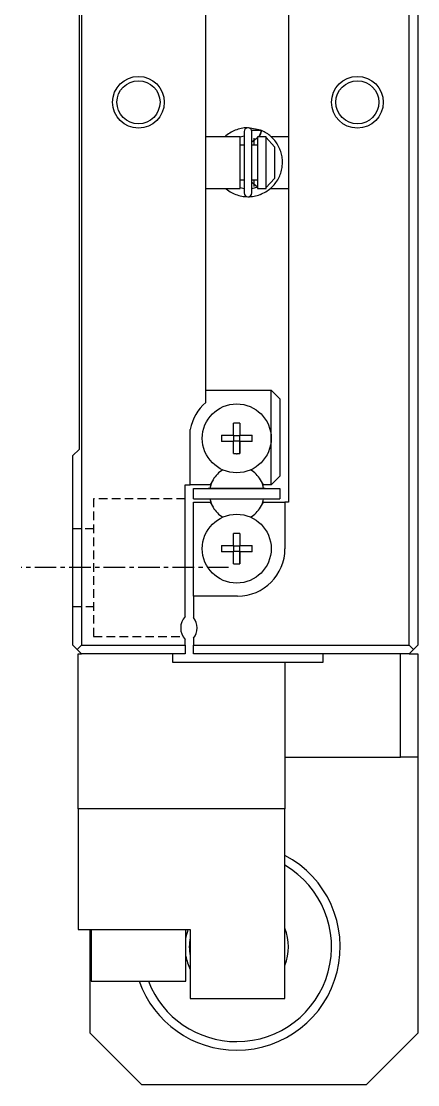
# Model space of a CAD drawing. Extents: x 587 to 873, y 180 to 423.
# Drawn here: x 587.2 to 610.2, y 300 to 361.7 of the extents above; entities that cross this region are included whole.
import ezdxf

# ---------------------------------------------------------------- set-up
doc = ezdxf.new("R2010")
doc.units = 0
doc.linetypes.add('CENTER', pattern=[2, 1.25, -0.25, 0.25, -0.25])
doc.linetypes.add('DASHED', pattern=[0.75, 0.5, -0.25])
doc.layers.get('0').update_dxf_attribs({"linetype": 'CONTINUOUS'})
doc.layers.add('CENTER', color=1, linetype='CENTER')

msp = doc.modelspace()

# ---------------------------------------------------------------- linework, layer by layer
at = {"color": 7, "linetype": 'CONTINUOUS'}
for p, q in [((590.71, 404.459), (590.71, 325.459)), ((609.71, 325.459), (609.71, 404.459)), ((610.21, 404.459), (610.21, 325.459)), ((602.71, 396.159), (602.71, 333.759)), ((590.56, 393.109), (590.56, 336.809)), ((597.91, 339.538), (597.91, 390.38)), ((601.085, 355.342), (600.394, 355.476)), ((599.91, 354.959), (597.91, 354.959)), ((599.892, 354.954), (599.91, 354.96)), ((599.91, 354.96), (600.14, 355.012)), ((599.91, 351.959), (599.91, 354.959)), ((600.14, 355.252), (600.14, 351.702)), ((601.137, 355.323), (600.58, 355.32)), ((600.59, 351.702), (600.59, 355.252)), ((600.59, 354.653), (600.91, 354.923)), ((600.71, 354.882), (600.71, 354.459)), ((601.41, 354.959), (600.91, 354.959)), ((600.91, 354.959), (600.91, 351.959)), ((601.069, 355.061), (601.017, 354.959)), ((601.146, 355.318), (601.069, 355.061)), ((601.179, 355.303), (601.139, 355.32)), ((601.41, 354.905), (601.41, 354.959)), ((601.41, 354.905), (601.91, 354.376)), ((601.41, 352.013), (601.41, 354.905)), ((602.71, 354.959), (601.707, 354.959)), ((600.14, 354.459), (599.91, 354.459)), ((600.91, 354.459), (600.59, 354.459)), ((601.91, 354.376), (601.91, 352.543)), ((599.91, 352.459), (600.14, 352.459)), ((600.59, 352.459), (600.91, 352.459)), ((600.91, 352.032), (600.59, 352.302)), ((600.71, 352.459), (600.71, 352.073)), ((601.91, 352.543), (601.41, 352.013)), ((597.91, 351.959), (599.91, 351.959)), ((600.14, 351.943), (599.91, 351.995)), ((600.911, 352.026), (600.59, 351.943)), ((600.91, 351.959), (601.41, 351.959)), ((601.41, 351.959), (601.41, 352.013)), ((601.665, 351.959), (602.71, 351.959)), ((601.081, 351.612), (601.137, 351.632)), ((601.136, 351.633), (601.167, 351.646)), ((601.142, 351.636), (601.146, 351.637)), ((597.91, 340.259), (601.71, 340.259)), ((601.71, 340.259), (602.21, 339.759)), ((601.71, 337.459), (601.71, 340.259)), ((602.21, 339.759), (602.21, 335.259)), ((599.53, 337.639), (599.53, 338.345)), ((599.89, 338.345), (599.89, 337.639)), ((599.89, 338.345), (599.89, 337.639)), ((597.01, 334.759), (597.01, 337.981)), ((598.824, 337.639), (599.53, 337.639)), ((599.541, 337.629), (599.53, 337.639)), ((599.541, 337.629), (599.88, 337.629)), ((599.541, 337.289), (599.541, 337.629)), ((599.88, 337.629), (599.89, 337.639)), ((599.88, 337.629), (599.88, 337.289)), ((599.89, 337.639), (600.597, 337.639)), ((599.53, 337.279), (598.824, 337.279)), ((599.541, 337.289), (599.53, 337.279)), ((599.53, 336.573), (599.53, 337.279)), ((599.88, 337.289), (599.541, 337.289)), ((599.88, 337.289), (599.89, 337.279)), ((599.89, 336.573), (599.89, 337.279)), ((600.597, 337.279), (599.89, 337.279)), ((599.89, 337.279), (599.89, 336.573)), ((601.71, 334.759), (601.71, 337.459)), ((590.56, 336.809), (590.21, 336.459)), ((590.21, 325.459), (590.21, 336.459)), ((598.336, 335.053), (598.166, 334.759)), ((601.255, 334.759), (601.085, 335.053)), ((602.21, 335.259), (601.71, 334.759)), ((596.71, 327.121), (596.71, 334.759)), ((596.71, 334.759), (597.01, 334.759)), ((598.166, 334.759), (597.01, 334.759)), ((597.21, 333.959), (597.21, 334.559)), ((597.21, 334.559), (598.152, 334.559)), ((597.21, 334.559), (602.21, 334.559)), ((598.152, 334.559), (598.06, 334.559)), ((598.152, 334.559), (598.06, 334.559)), ((598.152, 334.559), (598.06, 334.559)), ((598.152, 334.559), (598.06, 334.559)), ((598.152, 334.559), (598.06, 334.559)), ((598.152, 334.559), (598.06, 334.559)), ((598.152, 334.559), (598.06, 334.559)), ((598.152, 334.559), (598.06, 334.559)), ((598.152, 334.559), (598.06, 334.559)), ((598.152, 334.559), (598.06, 334.559)), ((598.152, 334.559), (598.06, 334.559)), ((598.152, 334.559), (598.06, 334.559)), ((598.152, 334.559), (598.06, 334.559)), ((598.152, 334.559), (598.06, 334.559)), ((598.152, 334.559), (598.06, 334.559)), ((598.152, 334.559), (598.06, 334.559)), ((598.152, 334.559), (598.06, 334.559)), ((598.152, 334.559), (598.06, 334.559)), ((598.152, 334.559), (598.06, 334.559)), ((598.152, 334.559), (598.06, 334.559)), ((598.152, 334.559), (598.06, 334.559)), ((598.152, 334.559), (598.06, 334.559)), ((598.152, 334.559), (598.06, 334.559)), ((598.152, 334.559), (598.06, 334.559)), ((598.152, 334.559), (598.06, 334.559)), ((598.152, 334.559), (598.06, 334.559)), ((598.152, 334.559), (598.06, 334.559)), ((598.152, 334.559), (598.06, 334.559)), ((598.152, 334.559), (598.06, 334.559)), ((598.152, 334.559), (598.06, 334.559)), ((601.36, 334.559), (598.06, 334.559)), ((598.152, 334.559), (598.06, 334.559)), ((601.71, 334.759), (601.255, 334.759)), ((601.36, 334.559), (601.269, 334.559)), ((601.36, 334.559), (601.269, 334.559)), ((601.36, 334.559), (601.269, 334.559)), ((601.36, 334.559), (601.269, 334.559)), ((601.36, 334.559), (601.269, 334.559)), ((601.36, 334.559), (601.269, 334.559)), ((601.36, 334.559), (601.269, 334.559)), ((601.36, 334.559), (601.269, 334.559)), ((601.36, 334.559), (601.269, 334.559)), ((601.36, 334.559), (601.269, 334.559)), ((601.36, 334.559), (601.269, 334.559)), ((601.36, 334.559), (601.269, 334.559)), ((601.36, 334.559), (601.269, 334.559)), ((601.36, 334.559), (601.269, 334.559)), ((601.269, 334.559), (602.21, 334.559)), ((601.36, 334.559), (601.269, 334.559)), ((601.36, 334.559), (601.269, 334.559)), ((601.36, 334.559), (601.269, 334.559)), ((601.36, 334.559), (601.269, 334.559)), ((601.36, 334.559), (601.269, 334.559)), ((601.36, 334.559), (601.269, 334.559)), ((601.36, 334.559), (601.269, 334.559)), ((601.36, 334.559), (601.269, 334.559)), ((601.36, 334.559), (601.269, 334.559)), ((601.36, 334.559), (601.269, 334.559)), ((601.36, 334.559), (601.269, 334.559)), ((601.36, 334.559), (601.269, 334.559)), ((601.36, 334.559), (601.269, 334.559)), ((602.21, 334.559), (602.21, 333.959)), ((597.21, 333.959), (602.21, 333.959)), ((597.21, 328.309), (597.21, 333.759)), ((597.21, 333.759), (598.166, 333.759)), ((598.166, 333.759), (598.336, 333.465)), ((601.085, 333.465), (601.255, 333.759)), ((601.255, 333.759), (602.51, 333.759)), ((602.51, 333.759), (602.51, 331.059)), ((602.71, 333.759), (602.51, 333.759)), ((599.53, 331.239), (599.53, 331.945)), ((599.89, 331.945), (599.89, 331.239)), ((599.89, 331.945), (599.89, 331.239)), ((598.824, 331.239), (599.53, 331.239)), ((599.53, 330.879), (598.824, 330.879)), ((599.541, 331.229), (599.53, 331.239)), ((599.541, 330.889), (599.53, 330.879)), ((599.53, 330.173), (599.53, 330.879)), ((599.541, 331.229), (599.88, 331.229)), ((599.541, 330.889), (599.541, 331.229)), ((599.88, 330.889), (599.541, 330.889)), ((599.88, 331.229), (599.89, 331.239)), ((599.88, 331.229), (599.88, 330.889)), ((599.88, 330.889), (599.89, 330.879)), ((599.89, 331.239), (600.597, 331.239)), ((599.89, 330.173), (599.89, 330.879)), ((600.597, 330.879), (599.89, 330.879)), ((599.89, 330.879), (599.89, 330.173)), ((599.76, 328.309), (597.21, 328.309)), ((597.21, 328.309), (597.21, 327.059)), ((596.71, 325.459), (596.71, 325.798)), ((597.21, 325.859), (597.21, 325.459)), ((590.21, 325.459), (590.46, 325.209)), ((590.46, 325.209), (590.71, 325.459)), ((590.46, 325.209), (590.71, 324.959)), ((590.71, 325.459), (596.71, 325.459)), ((596.71, 325.459), (596.71, 324.959)), ((597.21, 324.959), (597.21, 325.459)), ((597.21, 325.459), (609.71, 325.459)), ((609.71, 325.459), (609.96, 325.209)), ((609.96, 325.209), (609.71, 324.959)), ((609.96, 325.209), (610.21, 325.459)), ((590.51, 315.959), (590.51, 324.959)), ((590.51, 324.959), (590.71, 324.959)), ((596.71, 324.959), (590.71, 324.959)), ((596.01, 324.459), (596.01, 324.959)), ((609.71, 324.959), (597.21, 324.959)), ((604.71, 324.959), (604.71, 324.459)), ((609.21, 318.959), (609.21, 324.959)), ((609.71, 324.959), (610.21, 324.959)), ((610.21, 324.959), (610.21, 318.959)), ((602.51, 324.459), (596.01, 324.459)), ((604.71, 324.459), (602.51, 324.459)), ((602.51, 324.459), (602.51, 315.959)), ((602.51, 318.959), (609.21, 318.959)), ((610.21, 318.959), (609.21, 318.959)), ((610.21, 318.959), (610.21, 302.959)), ((602.51, 315.959), (590.51, 315.959)), ((590.51, 315.959), (590.51, 308.959)), ((602.51, 304.959), (602.51, 315.959)), ((590.51, 308.959), (597.01, 308.959)), ((591.21, 302.959), (591.21, 308.959)), ((591.26, 308.959), (591.26, 305.959)), ((596.76, 305.959), (596.76, 308.959)), ((597.01, 308.959), (597.01, 304.959)), ((591.26, 305.959), (596.76, 305.959)), ((597.01, 304.959), (602.51, 304.959)), ((591.21, 302.959), (594.21, 299.959)), ((607.21, 299.959), (610.21, 302.959)), ((607.21, 299.959), (594.21, 299.959))]:
    msp.add_line(p, q, dxfattribs=at)
at = {"color": 3, "linetype": 'DASHED'}
for p, q in [((596.71, 333.959), (591.41, 333.959)), ((591.41, 333.959), (591.41, 325.959)), ((591.41, 332.209), (590.21, 332.209)), ((590.21, 327.709), (591.41, 327.709)), ((591.41, 325.959), (596.594, 325.959))]:
    msp.add_line(p, q, dxfattribs=at)
at = {"color": 7, "linetype": 'CONTINUOUS'}
for points in [[(600.339, 355.476), (600.332, 355.476), (600.242, 355.472), (600.151, 355.465), (600.062, 355.453), (599.973, 355.437), (599.885, 355.417), (599.797, 355.394), (599.711, 355.366), (599.627, 355.334), (599.543, 355.299), (599.462, 355.26), (599.382, 355.218), (599.304, 355.171), (599.229, 355.122), (599.155, 355.069), (599.085, 355.012), (599.024, 354.959)], [(600.394, 351.479), (600.449, 351.48), (600.54, 351.486), (600.63, 351.496), (600.719, 351.51), (600.807, 351.528), (600.895, 351.55), (600.982, 351.576), (601.067, 351.606), (601.151, 351.64), (601.233, 351.677), (601.314, 351.718), (601.393, 351.763), (601.469, 351.811), (601.543, 351.863), (601.615, 351.918), (601.684, 351.976), (601.751, 352.037), (601.815, 352.101), (601.875, 352.168), (601.933, 352.238), (601.987, 352.31), (602.039, 352.385), (602.086, 352.46), (602.129, 352.537), (602.169, 352.615), (602.204, 352.694), (602.236, 352.772), (602.263, 352.851), (602.288, 352.93), (602.308, 353.009), (602.325, 353.088), (602.339, 353.166), (602.348, 353.231), (602.355, 353.295), (602.361, 353.363), (602.363, 353.437), (602.364, 353.501), (602.362, 353.568), (602.357, 353.64), (602.35, 353.716), (602.34, 353.788), (602.327, 353.863), (602.31, 353.94), (602.289, 354.021), (602.263, 354.103), (602.238, 354.174), (602.21, 354.246), (602.178, 354.318), (602.142, 354.392), (602.102, 354.466), (602.058, 354.54), (602.016, 354.604), (601.971, 354.668), (601.922, 354.731), (601.87, 354.793), (601.814, 354.854), (601.754, 354.915), (601.69, 354.974), (601.632, 355.024), (601.57, 355.072), (601.505, 355.119), (601.437, 355.164), (601.366, 355.207), (601.293, 355.248), (601.216, 355.286), (601.137, 355.321)], [(599.066, 351.959), (599.106, 351.926), (599.177, 351.87), (599.251, 351.818), (599.327, 351.769), (599.406, 351.724), (599.486, 351.682), (599.568, 351.644), (599.652, 351.61), (599.737, 351.58), (599.823, 351.554), (599.911, 351.531), (599.999, 351.513), (600.089, 351.498), (600.178, 351.488), (600.269, 351.481), (600.337, 351.479)]]:
    msp.add_lwpolyline(points, dxfattribs=at)
for points in [[(601.007, 354.959, 0), (601.008, 354.961, 0), (601.01, 354.964, 0), (601.011, 354.966, 0), (601.012, 354.969, 0), (601.014, 354.971, 0), (601.015, 354.974, 0), (601.017, 354.976, 0), (601.018, 354.979, 0), (601.019, 354.982, 0), (601.021, 354.985, 0), (601.022, 354.987, 0), (601.024, 354.99, 0), (601.025, 354.993, 0), (601.027, 354.996, 0), (601.028, 354.999, 0), (601.03, 355.002, 0), (601.031, 355.005, 0), (601.033, 355.008, 0), (601.034, 355.011, 0), (601.036, 355.014, 0), (601.037, 355.017, 0), (601.039, 355.02, 0), (601.04, 355.023, 0), (601.042, 355.026, 0), (601.044, 355.029, 0), (601.045, 355.033, 0), (601.047, 355.036, 0), (601.048, 355.039, 0), (601.05, 355.042, 0), (601.051, 355.046, 0), (601.053, 355.049, 0), (601.054, 355.052, 0), (601.056, 355.056, 0), (601.057, 355.059, 0), (601.059, 355.063, 0), (601.06, 355.066, 0), (601.062, 355.069, 0), (601.063, 355.073, 0), (601.065, 355.076, 0), (601.066, 355.08, 0), (601.068, 355.083, 0), (601.07, 355.087, 0), (601.071, 355.09, 0), (601.073, 355.094, 0), (601.074, 355.097, 0), (601.075, 355.101, 0), (601.077, 355.104, 0), (601.078, 355.108, 0), (601.08, 355.111, 0), (601.081, 355.115, 0), (601.083, 355.118, 0), (601.084, 355.122, 0), (601.086, 355.126, 0), (601.087, 355.129, 0), (601.088, 355.133, 0), (601.09, 355.136, 0), (601.091, 355.14, 0), (601.093, 355.143, 0), (601.094, 355.147, 0), (601.095, 355.15, 0), (601.097, 355.153, 0), (601.098, 355.157, 0), (601.099, 355.16, 0), (601.1, 355.164, 0), (601.102, 355.167, 0), (601.103, 355.171, 0), (601.104, 355.174, 0), (601.105, 355.177, 0), (601.107, 355.181, 0), (601.108, 355.184, 0), (601.109, 355.187, 0), (601.11, 355.191, 0), (601.111, 355.194, 0), (601.113, 355.197, 0), (601.114, 355.2, 0), (601.115, 355.204, 0), (601.116, 355.207, 0), (601.117, 355.21, 0), (601.118, 355.213, 0), (601.119, 355.216, 0), (601.12, 355.219, 0), (601.121, 355.222, 0), (601.122, 355.225, 0), (601.123, 355.228, 0), (601.124, 355.231, 0), (601.125, 355.234, 0), (601.125, 355.237, 0), (601.126, 355.24, 0), (601.127, 355.243, 0), (601.128, 355.245, 0), (601.129, 355.248, 0), (601.129, 355.251, 0), (601.13, 355.253, 0), (601.131, 355.256, 0), (601.132, 355.259, 0), (601.132, 355.261, 0), (601.133, 355.264, 0), (601.134, 355.266, 0), (601.134, 355.268, 0), (601.135, 355.271, 0), (601.135, 355.273, 0), (601.136, 355.275, 0), (601.136, 355.278, 0), (601.137, 355.28, 0), (601.137, 355.282, 0), (601.138, 355.284, 0), (601.138, 355.286, 0), (601.138, 355.288, 0), (601.139, 355.29, 0), (601.139, 355.292, 0), (601.139, 355.294, 0), (601.14, 355.295, 0), (601.14, 355.297, 0), (601.14, 355.299, 0), (601.14, 355.3, 0), (601.14, 355.302, 0), (601.141, 355.303, 0), (601.141, 355.305, 0), (601.141, 355.306, 0), (601.141, 355.308, 0), (601.141, 355.309, 0), (601.141, 355.31, 0), (601.141, 355.311, 0), (601.141, 355.312, 0), (601.141, 355.314, 0), (601.141, 355.315, 0), (601.141, 355.316, 0), (601.14, 355.316, 0)], [(601.138, 355.322, 0), (601.138, 355.322, 0), (601.138, 355.322, 0), (601.138, 355.322, 0), (601.138, 355.322, 0), (601.138, 355.322, 0), (601.138, 355.322, 0), (601.138, 355.322, 0), (601.138, 355.322, 0), (601.138, 355.322, 0), (601.138, 355.322, 0), (601.138, 355.322, 0), (601.138, 355.322, 0), (601.138, 355.322, 0), (601.138, 355.322, 0), (601.138, 355.322, 0), (601.138, 355.322, 0), (601.138, 355.322, 0), (601.138, 355.322, 0), (601.138, 355.322, 0), (601.138, 355.322, 0), (601.138, 355.322, 0), (601.138, 355.322, 0), (601.138, 355.322, 0), (601.138, 355.322, 0), (601.138, 355.322, 0), (601.138, 355.322, 0), (601.138, 355.322, 0), (601.138, 355.322, 0), (601.138, 355.322, 0), (601.138, 355.322, 0), (601.138, 355.322, 0), (601.138, 355.322, 0), (601.138, 355.322, 0), (601.138, 355.322, 0), (601.138, 355.322, 0), (601.138, 355.322, 0), (601.138, 355.322, 0), (601.138, 355.322, 0), (601.138, 355.322, 0), (601.137, 355.322, 0), (601.137, 355.322, 0), (601.137, 355.322, 0), (601.137, 355.322, 0), (601.137, 355.322, 0), (601.137, 355.322, 0), (601.137, 355.322, 0), (601.137, 355.322, 0), (601.137, 355.322, 0), (601.137, 355.322, 0), (601.137, 355.322, 0), (601.137, 355.322, 0), (601.137, 355.322, 0), (601.137, 355.322, 0), (601.137, 355.322, 0), (601.137, 355.322, 0), (601.137, 355.322, 0), (601.137, 355.322, 0), (601.137, 355.322, 0), (601.137, 355.322, 0), (601.137, 355.322, 0), (601.137, 355.322, 0), (601.137, 355.322, 0), (601.137, 355.322, 0), (601.137, 355.322, 0), (601.137, 355.322, 0), (601.137, 355.322, 0), (601.137, 355.322, 0), (601.137, 355.322, 0), (601.137, 355.322, 0), (601.137, 355.322, 0), (601.137, 355.322, 0), (601.137, 355.322, 0), (601.137, 355.322, 0), (601.137, 355.322, 0), (601.137, 355.322, 0), (601.137, 355.322, 0), (601.137, 355.322, 0), (601.137, 355.322, 0), (601.137, 355.322, 0), (601.137, 355.322, 0), (601.137, 355.322, 0), (601.137, 355.322, 0), (601.137, 355.322, 0), (601.137, 355.322, 0), (601.137, 355.322, 0), (601.137, 355.322, 0), (601.137, 355.322, 0), (601.137, 355.322, 0), (601.137, 355.322, 0), (601.137, 355.322, 0), (601.137, 355.322, 0), (601.137, 355.322, 0), (601.137, 355.322, 0), (601.137, 355.322, 0), (601.137, 355.322, 0), (601.137, 355.322, 0), (601.137, 355.322, 0), (601.137, 355.322, 0), (601.137, 355.322, 0), (601.137, 355.322, 0), (601.137, 355.322, 0), (601.137, 355.322, 0), (601.137, 355.322, 0), (601.137, 355.322, 0), (601.137, 355.322, 0), (601.137, 355.322, 0), (601.137, 355.322, 0), (601.137, 355.322, 0), (601.137, 355.322, 0), (601.137, 355.322, 0), (601.137, 355.322, 0), (601.137, 355.322, 0), (601.137, 355.322, 0), (601.137, 355.322, 0), (601.137, 355.322, 0), (601.137, 355.322, 0), (601.137, 355.322, 0), (601.137, 355.322, 0), (601.137, 355.322, 0), (601.137, 355.322, 0), (601.137, 355.322, 0), (601.137, 355.322, 0), (601.137, 355.322, 0), (601.137, 355.322, 0), (601.137, 355.322, 0), (601.137, 355.322, 0), (601.137, 355.322, 0), (601.137, 355.323, 0)], [(601.14, 355.316, 0), (601.14, 355.316, 0), (601.14, 355.317, 0), (601.14, 355.317, 0), (601.14, 355.317, 0), (601.14, 355.317, 0), (601.14, 355.317, 0), (601.14, 355.317, 0), (601.14, 355.317, 0), (601.14, 355.317, 0), (601.14, 355.317, 0), (601.14, 355.317, 0), (601.14, 355.317, 0), (601.14, 355.317, 0), (601.14, 355.317, 0), (601.14, 355.317, 0), (601.14, 355.317, 0), (601.14, 355.317, 0), (601.14, 355.318, 0), (601.14, 355.318, 0), (601.14, 355.318, 0), (601.14, 355.318, 0), (601.14, 355.318, 0), (601.14, 355.318, 0), (601.14, 355.318, 0), (601.14, 355.318, 0), (601.14, 355.318, 0), (601.14, 355.318, 0), (601.14, 355.318, 0), (601.14, 355.318, 0), (601.14, 355.318, 0), (601.14, 355.318, 0), (601.14, 355.318, 0), (601.14, 355.318, 0), (601.14, 355.318, 0), (601.14, 355.318, 0), (601.14, 355.319, 0), (601.14, 355.319, 0), (601.14, 355.319, 0), (601.14, 355.319, 0), (601.14, 355.319, 0), (601.14, 355.319, 0), (601.14, 355.319, 0), (601.14, 355.319, 0), (601.14, 355.319, 0), (601.14, 355.319, 0), (601.14, 355.319, 0), (601.14, 355.319, 0), (601.14, 355.319, 0), (601.14, 355.319, 0), (601.14, 355.319, 0), (601.14, 355.319, 0), (601.14, 355.319, 0), (601.14, 355.319, 0), (601.14, 355.319, 0), (601.14, 355.319, 0), (601.14, 355.32, 0), (601.14, 355.32, 0), (601.139, 355.32, 0), (601.139, 355.32, 0), (601.139, 355.32, 0), (601.139, 355.32, 0), (601.139, 355.32, 0), (601.139, 355.32, 0), (601.139, 355.32, 0), (601.139, 355.32, 0), (601.139, 355.32, 0), (601.139, 355.32, 0), (601.139, 355.32, 0), (601.139, 355.32, 0), (601.139, 355.32, 0), (601.139, 355.32, 0), (601.139, 355.32, 0), (601.139, 355.32, 0), (601.139, 355.32, 0), (601.139, 355.32, 0), (601.139, 355.32, 0), (601.139, 355.32, 0), (601.139, 355.32, 0), (601.139, 355.32, 0), (601.139, 355.321, 0), (601.139, 355.321, 0), (601.139, 355.321, 0), (601.139, 355.321, 0), (601.139, 355.321, 0), (601.139, 355.321, 0), (601.139, 355.321, 0), (601.139, 355.321, 0), (601.139, 355.321, 0), (601.139, 355.321, 0), (601.139, 355.321, 0), (601.139, 355.321, 0), (601.139, 355.321, 0), (601.139, 355.321, 0), (601.139, 355.321, 0), (601.139, 355.321, 0), (601.139, 355.321, 0), (601.139, 355.321, 0), (601.139, 355.321, 0), (601.139, 355.321, 0), (601.139, 355.321, 0), (601.139, 355.321, 0), (601.138, 355.321, 0), (601.138, 355.321, 0), (601.138, 355.321, 0), (601.138, 355.321, 0), (601.138, 355.321, 0), (601.138, 355.321, 0), (601.138, 355.321, 0), (601.138, 355.322, 0), (601.138, 355.322, 0), (601.138, 355.322, 0), (601.138, 355.322, 0), (601.138, 355.322, 0), (601.138, 355.322, 0), (601.138, 355.322, 0), (601.138, 355.322, 0), (601.138, 355.322, 0), (601.138, 355.322, 0), (601.138, 355.322, 0), (601.138, 355.322, 0), (601.138, 355.322, 0), (601.138, 355.322, 0), (601.138, 355.322, 0), (601.138, 355.322, 0), (601.138, 355.322, 0), (601.138, 355.322, 0), (601.138, 355.322, 0), (601.138, 355.322, 0)], [(599.89, 338.345, 0), (599.888, 338.346, 0), (599.885, 338.346, 0), (599.882, 338.346, 0), (599.879, 338.346, 0), (599.876, 338.346, 0), (599.874, 338.346, 0), (599.871, 338.346, 0), (599.868, 338.346, 0), (599.865, 338.346, 0), (599.862, 338.346, 0), (599.86, 338.346, 0), (599.857, 338.346, 0), (599.854, 338.346, 0), (599.851, 338.346, 0), (599.848, 338.346, 0), (599.845, 338.346, 0), (599.843, 338.346, 0), (599.84, 338.347, 0), (599.837, 338.347, 0), (599.834, 338.347, 0), (599.831, 338.347, 0), (599.829, 338.347, 0), (599.826, 338.347, 0), (599.823, 338.347, 0), (599.82, 338.347, 0), (599.817, 338.347, 0), (599.815, 338.347, 0), (599.812, 338.347, 0), (599.809, 338.347, 0), (599.806, 338.347, 0), (599.803, 338.347, 0), (599.8, 338.347, 0), (599.798, 338.347, 0), (599.795, 338.347, 0), (599.792, 338.347, 0), (599.789, 338.347, 0), (599.786, 338.347, 0), (599.784, 338.347, 0), (599.781, 338.347, 0), (599.778, 338.347, 0), (599.775, 338.347, 0), (599.772, 338.347, 0), (599.77, 338.347, 0), (599.767, 338.347, 0), (599.764, 338.347, 0), (599.761, 338.348, 0), (599.758, 338.348, 0), (599.755, 338.348, 0), (599.753, 338.348, 0), (599.75, 338.348, 0), (599.747, 338.348, 0), (599.744, 338.348, 0), (599.741, 338.348, 0), (599.739, 338.348, 0), (599.736, 338.348, 0), (599.733, 338.348, 0), (599.73, 338.348, 0), (599.727, 338.348, 0), (599.724, 338.348, 0), (599.722, 338.348, 0), (599.719, 338.348, 0), (599.716, 338.348, 0), (599.713, 338.348, 0), (599.71, 338.348, 0), (599.708, 338.348, 0), (599.705, 338.348, 0), (599.702, 338.348, 0), (599.699, 338.348, 0), (599.696, 338.348, 0), (599.694, 338.348, 0), (599.691, 338.348, 0), (599.688, 338.348, 0), (599.685, 338.348, 0), (599.682, 338.348, 0), (599.679, 338.348, 0), (599.677, 338.348, 0), (599.674, 338.348, 0), (599.671, 338.348, 0), (599.668, 338.348, 0), (599.665, 338.348, 0), (599.663, 338.348, 0), (599.66, 338.348, 0), (599.657, 338.347, 0), (599.654, 338.347, 0), (599.651, 338.347, 0), (599.649, 338.347, 0), (599.646, 338.347, 0), (599.643, 338.347, 0), (599.64, 338.347, 0), (599.637, 338.347, 0), (599.634, 338.347, 0), (599.632, 338.347, 0), (599.629, 338.347, 0), (599.626, 338.347, 0), (599.623, 338.347, 0), (599.62, 338.347, 0), (599.618, 338.347, 0), (599.615, 338.347, 0), (599.612, 338.347, 0), (599.609, 338.347, 0), (599.606, 338.347, 0), (599.604, 338.347, 0), (599.601, 338.347, 0), (599.598, 338.347, 0), (599.595, 338.347, 0), (599.592, 338.347, 0), (599.589, 338.347, 0), (599.587, 338.347, 0), (599.584, 338.347, 0), (599.581, 338.347, 0), (599.578, 338.346, 0), (599.575, 338.346, 0), (599.573, 338.346, 0), (599.57, 338.346, 0), (599.567, 338.346, 0), (599.564, 338.346, 0), (599.561, 338.346, 0), (599.559, 338.346, 0), (599.556, 338.346, 0), (599.553, 338.346, 0), (599.55, 338.346, 0), (599.547, 338.346, 0), (599.544, 338.346, 0), (599.542, 338.346, 0), (599.539, 338.346, 0), (599.536, 338.346, 0), (599.533, 338.346, 0), (599.53, 338.345, 0)], [(598.824, 337.639, 0), (598.824, 337.636, 0), (598.824, 337.633, 0), (598.824, 337.631, 0), (598.824, 337.628, 0), (598.824, 337.625, 0), (598.824, 337.622, 0), (598.824, 337.619, 0), (598.824, 337.617, 0), (598.823, 337.614, 0), (598.823, 337.611, 0), (598.823, 337.608, 0), (598.823, 337.605, 0), (598.823, 337.603, 0), (598.823, 337.6, 0), (598.823, 337.597, 0), (598.823, 337.594, 0), (598.823, 337.591, 0), (598.823, 337.588, 0), (598.823, 337.586, 0), (598.823, 337.583, 0), (598.823, 337.58, 0), (598.823, 337.577, 0), (598.823, 337.574, 0), (598.823, 337.572, 0), (598.823, 337.569, 0), (598.823, 337.566, 0), (598.823, 337.563, 0), (598.823, 337.56, 0), (598.822, 337.558, 0), (598.822, 337.555, 0), (598.822, 337.552, 0), (598.822, 337.549, 0), (598.822, 337.546, 0), (598.822, 337.543, 0), (598.822, 337.541, 0), (598.822, 337.538, 0), (598.822, 337.535, 0), (598.822, 337.532, 0), (598.822, 337.529, 0), (598.822, 337.527, 0), (598.822, 337.524, 0), (598.822, 337.521, 0), (598.822, 337.518, 0), (598.822, 337.515, 0), (598.822, 337.513, 0), (598.822, 337.51, 0), (598.822, 337.507, 0), (598.822, 337.504, 0), (598.822, 337.501, 0), (598.822, 337.498, 0), (598.822, 337.496, 0), (598.822, 337.493, 0), (598.822, 337.49, 0), (598.822, 337.487, 0), (598.822, 337.484, 0), (598.822, 337.482, 0), (598.822, 337.479, 0), (598.822, 337.476, 0), (598.822, 337.473, 0), (598.822, 337.47, 0), (598.822, 337.468, 0), (598.822, 337.465, 0), (598.822, 337.462, 0), (598.822, 337.459, 0), (598.822, 337.456, 0), (598.822, 337.453, 0), (598.822, 337.451, 0), (598.822, 337.448, 0), (598.822, 337.445, 0), (598.822, 337.442, 0), (598.822, 337.439, 0), (598.822, 337.437, 0), (598.822, 337.434, 0), (598.822, 337.431, 0), (598.822, 337.428, 0), (598.822, 337.425, 0), (598.822, 337.422, 0), (598.822, 337.42, 0), (598.822, 337.417, 0), (598.822, 337.414, 0), (598.822, 337.411, 0), (598.822, 337.408, 0), (598.822, 337.406, 0), (598.822, 337.403, 0), (598.822, 337.4, 0), (598.822, 337.397, 0), (598.822, 337.394, 0), (598.822, 337.392, 0), (598.822, 337.389, 0), (598.822, 337.386, 0), (598.822, 337.383, 0), (598.822, 337.38, 0), (598.822, 337.377, 0), (598.822, 337.375, 0), (598.822, 337.372, 0), (598.822, 337.369, 0), (598.822, 337.366, 0), (598.822, 337.363, 0), (598.822, 337.361, 0), (598.823, 337.358, 0), (598.823, 337.355, 0), (598.823, 337.352, 0), (598.823, 337.349, 0), (598.823, 337.347, 0), (598.823, 337.344, 0), (598.823, 337.341, 0), (598.823, 337.338, 0), (598.823, 337.335, 0), (598.823, 337.332, 0), (598.823, 337.33, 0), (598.823, 337.327, 0), (598.823, 337.324, 0), (598.823, 337.321, 0), (598.823, 337.318, 0), (598.823, 337.316, 0), (598.823, 337.313, 0), (598.823, 337.31, 0), (598.823, 337.307, 0), (598.823, 337.304, 0), (598.824, 337.302, 0), (598.824, 337.299, 0), (598.824, 337.296, 0), (598.824, 337.293, 0), (598.824, 337.29, 0), (598.824, 337.288, 0), (598.824, 337.285, 0), (598.824, 337.282, 0), (598.824, 337.279, 0)], [(600.597, 337.279, 0), (600.597, 337.282, 0), (600.597, 337.285, 0), (600.597, 337.288, 0), (600.597, 337.29, 0), (600.597, 337.293, 0), (600.597, 337.296, 0), (600.597, 337.299, 0), (600.597, 337.302, 0), (600.597, 337.304, 0), (600.597, 337.307, 0), (600.597, 337.31, 0), (600.598, 337.313, 0), (600.598, 337.316, 0), (600.598, 337.318, 0), (600.598, 337.321, 0), (600.598, 337.324, 0), (600.598, 337.327, 0), (600.598, 337.33, 0), (600.598, 337.332, 0), (600.598, 337.335, 0), (600.598, 337.338, 0), (600.598, 337.341, 0), (600.598, 337.344, 0), (600.598, 337.347, 0), (600.598, 337.349, 0), (600.598, 337.352, 0), (600.598, 337.355, 0), (600.598, 337.358, 0), (600.598, 337.361, 0), (600.598, 337.363, 0), (600.598, 337.366, 0), (600.598, 337.369, 0), (600.599, 337.372, 0), (600.599, 337.375, 0), (600.599, 337.377, 0), (600.599, 337.38, 0), (600.599, 337.383, 0), (600.599, 337.386, 0), (600.599, 337.389, 0), (600.599, 337.392, 0), (600.599, 337.394, 0), (600.599, 337.397, 0), (600.599, 337.4, 0), (600.599, 337.403, 0), (600.599, 337.406, 0), (600.599, 337.408, 0), (600.599, 337.411, 0), (600.599, 337.414, 0), (600.599, 337.417, 0), (600.599, 337.42, 0), (600.599, 337.422, 0), (600.599, 337.425, 0), (600.599, 337.428, 0), (600.599, 337.431, 0), (600.599, 337.434, 0), (600.599, 337.437, 0), (600.599, 337.439, 0), (600.599, 337.442, 0), (600.599, 337.445, 0), (600.599, 337.448, 0), (600.599, 337.451, 0), (600.599, 337.453, 0), (600.599, 337.456, 0), (600.599, 337.459, 0), (600.599, 337.462, 0), (600.599, 337.465, 0), (600.599, 337.468, 0), (600.599, 337.47, 0), (600.599, 337.473, 0), (600.599, 337.476, 0), (600.599, 337.479, 0), (600.599, 337.482, 0), (600.599, 337.484, 0), (600.599, 337.487, 0), (600.599, 337.49, 0), (600.599, 337.493, 0), (600.599, 337.496, 0), (600.599, 337.498, 0), (600.599, 337.501, 0), (600.599, 337.504, 0), (600.599, 337.507, 0), (600.599, 337.51, 0), (600.599, 337.513, 0), (600.599, 337.515, 0), (600.599, 337.518, 0), (600.599, 337.521, 0), (600.599, 337.524, 0), (600.599, 337.527, 0), (600.599, 337.529, 0), (600.599, 337.532, 0), (600.599, 337.535, 0), (600.599, 337.538, 0), (600.599, 337.541, 0), (600.599, 337.543, 0), (600.599, 337.546, 0), (600.598, 337.549, 0), (600.598, 337.552, 0), (600.598, 337.555, 0), (600.598, 337.558, 0), (600.598, 337.56, 0), (600.598, 337.563, 0), (600.598, 337.566, 0), (600.598, 337.569, 0), (600.598, 337.572, 0), (600.598, 337.574, 0), (600.598, 337.577, 0), (600.598, 337.58, 0), (600.598, 337.583, 0), (600.598, 337.586, 0), (600.598, 337.588, 0), (600.598, 337.591, 0), (600.598, 337.594, 0), (600.598, 337.597, 0), (600.598, 337.6, 0), (600.598, 337.603, 0), (600.598, 337.605, 0), (600.597, 337.608, 0), (600.597, 337.611, 0), (600.597, 337.614, 0), (600.597, 337.617, 0), (600.597, 337.619, 0), (600.597, 337.622, 0), (600.597, 337.625, 0), (600.597, 337.628, 0), (600.597, 337.631, 0), (600.597, 337.633, 0), (600.597, 337.636, 0), (600.597, 337.639, 0)], [(599.53, 336.573, 0), (599.533, 336.573, 0), (599.536, 336.573, 0), (599.539, 336.573, 0), (599.542, 336.572, 0), (599.544, 336.572, 0), (599.547, 336.572, 0), (599.55, 336.572, 0), (599.553, 336.572, 0), (599.556, 336.572, 0), (599.559, 336.572, 0), (599.561, 336.572, 0), (599.564, 336.572, 0), (599.567, 336.572, 0), (599.57, 336.572, 0), (599.573, 336.572, 0), (599.575, 336.572, 0), (599.578, 336.572, 0), (599.581, 336.572, 0), (599.584, 336.572, 0), (599.587, 336.572, 0), (599.589, 336.571, 0), (599.592, 336.571, 0), (599.595, 336.571, 0), (599.598, 336.571, 0), (599.601, 336.571, 0), (599.604, 336.571, 0), (599.606, 336.571, 0), (599.609, 336.571, 0), (599.612, 336.571, 0), (599.615, 336.571, 0), (599.618, 336.571, 0), (599.62, 336.571, 0), (599.623, 336.571, 0), (599.626, 336.571, 0), (599.629, 336.571, 0), (599.632, 336.571, 0), (599.634, 336.571, 0), (599.637, 336.571, 0), (599.64, 336.571, 0), (599.643, 336.571, 0), (599.646, 336.571, 0), (599.649, 336.571, 0), (599.651, 336.571, 0), (599.654, 336.571, 0), (599.657, 336.571, 0), (599.66, 336.571, 0), (599.663, 336.571, 0), (599.665, 336.571, 0), (599.668, 336.571, 0), (599.671, 336.571, 0), (599.674, 336.571, 0), (599.677, 336.571, 0), (599.679, 336.571, 0), (599.682, 336.571, 0), (599.685, 336.571, 0), (599.688, 336.571, 0), (599.691, 336.57, 0), (599.694, 336.57, 0), (599.696, 336.57, 0), (599.699, 336.57, 0), (599.702, 336.57, 0), (599.705, 336.57, 0), (599.708, 336.57, 0), (599.71, 336.57, 0), (599.713, 336.57, 0), (599.716, 336.57, 0), (599.719, 336.57, 0), (599.722, 336.57, 0), (599.724, 336.57, 0), (599.727, 336.57, 0), (599.73, 336.57, 0), (599.733, 336.571, 0), (599.736, 336.571, 0), (599.739, 336.571, 0), (599.741, 336.571, 0), (599.744, 336.571, 0), (599.747, 336.571, 0), (599.75, 336.571, 0), (599.753, 336.571, 0), (599.755, 336.571, 0), (599.758, 336.571, 0), (599.761, 336.571, 0), (599.764, 336.571, 0), (599.767, 336.571, 0), (599.77, 336.571, 0), (599.772, 336.571, 0), (599.775, 336.571, 0), (599.778, 336.571, 0), (599.781, 336.571, 0), (599.784, 336.571, 0), (599.786, 336.571, 0), (599.789, 336.571, 0), (599.792, 336.571, 0), (599.795, 336.571, 0), (599.798, 336.571, 0), (599.8, 336.571, 0), (599.803, 336.571, 0), (599.806, 336.571, 0), (599.809, 336.571, 0), (599.812, 336.571, 0), (599.815, 336.571, 0), (599.817, 336.571, 0), (599.82, 336.571, 0), (599.823, 336.571, 0), (599.826, 336.571, 0), (599.829, 336.571, 0), (599.831, 336.571, 0), (599.834, 336.572, 0), (599.837, 336.572, 0), (599.84, 336.572, 0), (599.843, 336.572, 0), (599.845, 336.572, 0), (599.848, 336.572, 0), (599.851, 336.572, 0), (599.854, 336.572, 0), (599.857, 336.572, 0), (599.86, 336.572, 0), (599.862, 336.572, 0), (599.865, 336.572, 0), (599.868, 336.572, 0), (599.871, 336.572, 0), (599.874, 336.572, 0), (599.876, 336.572, 0), (599.879, 336.572, 0), (599.882, 336.573, 0), (599.885, 336.573, 0), (599.888, 336.573, 0), (599.89, 336.573, 0)], [(599.89, 331.945, 0), (599.888, 331.946, 0), (599.885, 331.946, 0), (599.882, 331.946, 0), (599.879, 331.946, 0), (599.876, 331.946, 0), (599.874, 331.946, 0), (599.871, 331.946, 0), (599.868, 331.946, 0), (599.865, 331.946, 0), (599.862, 331.946, 0), (599.86, 331.946, 0), (599.857, 331.946, 0), (599.854, 331.946, 0), (599.851, 331.946, 0), (599.848, 331.946, 0), (599.845, 331.946, 0), (599.843, 331.946, 0), (599.84, 331.947, 0), (599.837, 331.947, 0), (599.834, 331.947, 0), (599.831, 331.947, 0), (599.829, 331.947, 0), (599.826, 331.947, 0), (599.823, 331.947, 0), (599.82, 331.947, 0), (599.817, 331.947, 0), (599.815, 331.947, 0), (599.812, 331.947, 0), (599.809, 331.947, 0), (599.806, 331.947, 0), (599.803, 331.947, 0), (599.8, 331.947, 0), (599.798, 331.947, 0), (599.795, 331.947, 0), (599.792, 331.947, 0), (599.789, 331.947, 0), (599.786, 331.947, 0), (599.784, 331.947, 0), (599.781, 331.947, 0), (599.778, 331.947, 0), (599.775, 331.947, 0), (599.772, 331.947, 0), (599.77, 331.947, 0), (599.767, 331.947, 0), (599.764, 331.947, 0), (599.761, 331.948, 0), (599.758, 331.948, 0), (599.755, 331.948, 0), (599.753, 331.948, 0), (599.75, 331.948, 0), (599.747, 331.948, 0), (599.744, 331.948, 0), (599.741, 331.948, 0), (599.739, 331.948, 0), (599.736, 331.948, 0), (599.733, 331.948, 0), (599.73, 331.948, 0), (599.727, 331.948, 0), (599.724, 331.948, 0), (599.722, 331.948, 0), (599.719, 331.948, 0), (599.716, 331.948, 0), (599.713, 331.948, 0), (599.71, 331.948, 0), (599.708, 331.948, 0), (599.705, 331.948, 0), (599.702, 331.948, 0), (599.699, 331.948, 0), (599.696, 331.948, 0), (599.694, 331.948, 0), (599.691, 331.948, 0), (599.688, 331.948, 0), (599.685, 331.948, 0), (599.682, 331.948, 0), (599.679, 331.948, 0), (599.677, 331.948, 0), (599.674, 331.948, 0), (599.671, 331.948, 0), (599.668, 331.948, 0), (599.665, 331.948, 0), (599.663, 331.948, 0), (599.66, 331.948, 0), (599.657, 331.947, 0), (599.654, 331.947, 0), (599.651, 331.947, 0), (599.649, 331.947, 0), (599.646, 331.947, 0), (599.643, 331.947, 0), (599.64, 331.947, 0), (599.637, 331.947, 0), (599.634, 331.947, 0), (599.632, 331.947, 0), (599.629, 331.947, 0), (599.626, 331.947, 0), (599.623, 331.947, 0), (599.62, 331.947, 0), (599.618, 331.947, 0), (599.615, 331.947, 0), (599.612, 331.947, 0), (599.609, 331.947, 0), (599.606, 331.947, 0), (599.604, 331.947, 0), (599.601, 331.947, 0), (599.598, 331.947, 0), (599.595, 331.947, 0), (599.592, 331.947, 0), (599.589, 331.947, 0), (599.587, 331.947, 0), (599.584, 331.947, 0), (599.581, 331.947, 0), (599.578, 331.946, 0), (599.575, 331.946, 0), (599.573, 331.946, 0), (599.57, 331.946, 0), (599.567, 331.946, 0), (599.564, 331.946, 0), (599.561, 331.946, 0), (599.559, 331.946, 0), (599.556, 331.946, 0), (599.553, 331.946, 0), (599.55, 331.946, 0), (599.547, 331.946, 0), (599.544, 331.946, 0), (599.542, 331.946, 0), (599.539, 331.946, 0), (599.536, 331.946, 0), (599.533, 331.946, 0), (599.53, 331.945, 0)], [(598.824, 331.239, 0), (598.824, 331.236, 0), (598.824, 331.233, 0), (598.824, 331.231, 0), (598.824, 331.228, 0), (598.824, 331.225, 0), (598.824, 331.222, 0), (598.824, 331.219, 0), (598.824, 331.217, 0), (598.823, 331.214, 0), (598.823, 331.211, 0), (598.823, 331.208, 0), (598.823, 331.205, 0), (598.823, 331.203, 0), (598.823, 331.2, 0), (598.823, 331.197, 0), (598.823, 331.194, 0), (598.823, 331.191, 0), (598.823, 331.188, 0), (598.823, 331.186, 0), (598.823, 331.183, 0), (598.823, 331.18, 0), (598.823, 331.177, 0), (598.823, 331.174, 0), (598.823, 331.172, 0), (598.823, 331.169, 0), (598.823, 331.166, 0), (598.823, 331.163, 0), (598.823, 331.16, 0), (598.822, 331.158, 0), (598.822, 331.155, 0), (598.822, 331.152, 0), (598.822, 331.149, 0), (598.822, 331.146, 0), (598.822, 331.143, 0), (598.822, 331.141, 0), (598.822, 331.138, 0), (598.822, 331.135, 0), (598.822, 331.132, 0), (598.822, 331.129, 0), (598.822, 331.127, 0), (598.822, 331.124, 0), (598.822, 331.121, 0), (598.822, 331.118, 0), (598.822, 331.115, 0), (598.822, 331.113, 0), (598.822, 331.11, 0), (598.822, 331.107, 0), (598.822, 331.104, 0), (598.822, 331.101, 0), (598.822, 331.098, 0), (598.822, 331.096, 0), (598.822, 331.093, 0), (598.822, 331.09, 0), (598.822, 331.087, 0), (598.822, 331.084, 0), (598.822, 331.082, 0), (598.822, 331.079, 0), (598.822, 331.076, 0), (598.822, 331.073, 0), (598.822, 331.07, 0), (598.822, 331.068, 0), (598.822, 331.065, 0), (598.822, 331.062, 0), (598.822, 331.059, 0), (598.822, 331.056, 0), (598.822, 331.053, 0), (598.822, 331.051, 0), (598.822, 331.048, 0), (598.822, 331.045, 0), (598.822, 331.042, 0), (598.822, 331.039, 0), (598.822, 331.037, 0), (598.822, 331.034, 0), (598.822, 331.031, 0), (598.822, 331.028, 0), (598.822, 331.025, 0), (598.822, 331.022, 0), (598.822, 331.02, 0), (598.822, 331.017, 0), (598.822, 331.014, 0), (598.822, 331.011, 0), (598.822, 331.008, 0), (598.822, 331.006, 0), (598.822, 331.003, 0), (598.822, 331, 0), (598.822, 330.997, 0), (598.822, 330.994, 0), (598.822, 330.992, 0), (598.822, 330.989, 0), (598.822, 330.986, 0), (598.822, 330.983, 0), (598.822, 330.98, 0), (598.822, 330.977, 0), (598.822, 330.975, 0), (598.822, 330.972, 0), (598.822, 330.969, 0), (598.822, 330.966, 0), (598.822, 330.963, 0), (598.822, 330.961, 0), (598.823, 330.958, 0), (598.823, 330.955, 0), (598.823, 330.952, 0), (598.823, 330.949, 0), (598.823, 330.947, 0), (598.823, 330.944, 0), (598.823, 330.941, 0), (598.823, 330.938, 0), (598.823, 330.935, 0), (598.823, 330.932, 0), (598.823, 330.93, 0), (598.823, 330.927, 0), (598.823, 330.924, 0), (598.823, 330.921, 0), (598.823, 330.918, 0), (598.823, 330.916, 0), (598.823, 330.913, 0), (598.823, 330.91, 0), (598.823, 330.907, 0), (598.823, 330.904, 0), (598.824, 330.902, 0), (598.824, 330.899, 0), (598.824, 330.896, 0), (598.824, 330.893, 0), (598.824, 330.89, 0), (598.824, 330.888, 0), (598.824, 330.885, 0), (598.824, 330.882, 0), (598.824, 330.879, 0)], [(600.597, 330.879, 0), (600.597, 330.882, 0), (600.597, 330.885, 0), (600.597, 330.888, 0), (600.597, 330.89, 0), (600.597, 330.893, 0), (600.597, 330.896, 0), (600.597, 330.899, 0), (600.597, 330.902, 0), (600.597, 330.904, 0), (600.597, 330.907, 0), (600.597, 330.91, 0), (600.598, 330.913, 0), (600.598, 330.916, 0), (600.598, 330.918, 0), (600.598, 330.921, 0), (600.598, 330.924, 0), (600.598, 330.927, 0), (600.598, 330.93, 0), (600.598, 330.932, 0), (600.598, 330.935, 0), (600.598, 330.938, 0), (600.598, 330.941, 0), (600.598, 330.944, 0), (600.598, 330.947, 0), (600.598, 330.949, 0), (600.598, 330.952, 0), (600.598, 330.955, 0), (600.598, 330.958, 0), (600.598, 330.961, 0), (600.598, 330.963, 0), (600.598, 330.966, 0), (600.598, 330.969, 0), (600.599, 330.972, 0), (600.599, 330.975, 0), (600.599, 330.977, 0), (600.599, 330.98, 0), (600.599, 330.983, 0), (600.599, 330.986, 0), (600.599, 330.989, 0), (600.599, 330.992, 0), (600.599, 330.994, 0), (600.599, 330.997, 0), (600.599, 331, 0), (600.599, 331.003, 0), (600.599, 331.006, 0), (600.599, 331.008, 0), (600.599, 331.011, 0), (600.599, 331.014, 0), (600.599, 331.017, 0), (600.599, 331.02, 0), (600.599, 331.022, 0), (600.599, 331.025, 0), (600.599, 331.028, 0), (600.599, 331.031, 0), (600.599, 331.034, 0), (600.599, 331.037, 0), (600.599, 331.039, 0), (600.599, 331.042, 0), (600.599, 331.045, 0), (600.599, 331.048, 0), (600.599, 331.051, 0), (600.599, 331.053, 0), (600.599, 331.056, 0), (600.599, 331.059, 0), (600.599, 331.062, 0), (600.599, 331.065, 0), (600.599, 331.068, 0), (600.599, 331.07, 0), (600.599, 331.073, 0), (600.599, 331.076, 0), (600.599, 331.079, 0), (600.599, 331.082, 0), (600.599, 331.084, 0), (600.599, 331.087, 0), (600.599, 331.09, 0), (600.599, 331.093, 0), (600.599, 331.096, 0), (600.599, 331.098, 0), (600.599, 331.101, 0), (600.599, 331.104, 0), (600.599, 331.107, 0), (600.599, 331.11, 0), (600.599, 331.113, 0), (600.599, 331.115, 0), (600.599, 331.118, 0), (600.599, 331.121, 0), (600.599, 331.124, 0), (600.599, 331.127, 0), (600.599, 331.129, 0), (600.599, 331.132, 0), (600.599, 331.135, 0), (600.599, 331.138, 0), (600.599, 331.141, 0), (600.599, 331.143, 0), (600.599, 331.146, 0), (600.598, 331.149, 0), (600.598, 331.152, 0), (600.598, 331.155, 0), (600.598, 331.158, 0), (600.598, 331.16, 0), (600.598, 331.163, 0), (600.598, 331.166, 0), (600.598, 331.169, 0), (600.598, 331.172, 0), (600.598, 331.174, 0), (600.598, 331.177, 0), (600.598, 331.18, 0), (600.598, 331.183, 0), (600.598, 331.186, 0), (600.598, 331.188, 0), (600.598, 331.191, 0), (600.598, 331.194, 0), (600.598, 331.197, 0), (600.598, 331.2, 0), (600.598, 331.203, 0), (600.598, 331.205, 0), (600.597, 331.208, 0), (600.597, 331.211, 0), (600.597, 331.214, 0), (600.597, 331.217, 0), (600.597, 331.219, 0), (600.597, 331.222, 0), (600.597, 331.225, 0), (600.597, 331.228, 0), (600.597, 331.231, 0), (600.597, 331.233, 0), (600.597, 331.236, 0), (600.597, 331.239, 0)], [(599.53, 330.173, 0), (599.533, 330.173, 0), (599.536, 330.173, 0), (599.539, 330.173, 0), (599.542, 330.172, 0), (599.544, 330.172, 0), (599.547, 330.172, 0), (599.55, 330.172, 0), (599.553, 330.172, 0), (599.556, 330.172, 0), (599.559, 330.172, 0), (599.561, 330.172, 0), (599.564, 330.172, 0), (599.567, 330.172, 0), (599.57, 330.172, 0), (599.573, 330.172, 0), (599.575, 330.172, 0), (599.578, 330.172, 0), (599.581, 330.172, 0), (599.584, 330.172, 0), (599.587, 330.172, 0), (599.589, 330.171, 0), (599.592, 330.171, 0), (599.595, 330.171, 0), (599.598, 330.171, 0), (599.601, 330.171, 0), (599.604, 330.171, 0), (599.606, 330.171, 0), (599.609, 330.171, 0), (599.612, 330.171, 0), (599.615, 330.171, 0), (599.618, 330.171, 0), (599.62, 330.171, 0), (599.623, 330.171, 0), (599.626, 330.171, 0), (599.629, 330.171, 0), (599.632, 330.171, 0), (599.634, 330.171, 0), (599.637, 330.171, 0), (599.64, 330.171, 0), (599.643, 330.171, 0), (599.646, 330.171, 0), (599.649, 330.171, 0), (599.651, 330.171, 0), (599.654, 330.171, 0), (599.657, 330.171, 0), (599.66, 330.171, 0), (599.663, 330.171, 0), (599.665, 330.171, 0), (599.668, 330.171, 0), (599.671, 330.171, 0), (599.674, 330.171, 0), (599.677, 330.171, 0), (599.679, 330.171, 0), (599.682, 330.171, 0), (599.685, 330.171, 0), (599.688, 330.171, 0), (599.691, 330.17, 0), (599.694, 330.17, 0), (599.696, 330.17, 0), (599.699, 330.17, 0), (599.702, 330.17, 0), (599.705, 330.17, 0), (599.708, 330.17, 0), (599.71, 330.17, 0), (599.713, 330.17, 0), (599.716, 330.17, 0), (599.719, 330.17, 0), (599.722, 330.17, 0), (599.724, 330.17, 0), (599.727, 330.17, 0), (599.73, 330.17, 0), (599.733, 330.171, 0), (599.736, 330.171, 0), (599.739, 330.171, 0), (599.741, 330.171, 0), (599.744, 330.171, 0), (599.747, 330.171, 0), (599.75, 330.171, 0), (599.753, 330.171, 0), (599.755, 330.171, 0), (599.758, 330.171, 0), (599.761, 330.171, 0), (599.764, 330.171, 0), (599.767, 330.171, 0), (599.77, 330.171, 0), (599.772, 330.171, 0), (599.775, 330.171, 0), (599.778, 330.171, 0), (599.781, 330.171, 0), (599.784, 330.171, 0), (599.786, 330.171, 0), (599.789, 330.171, 0), (599.792, 330.171, 0), (599.795, 330.171, 0), (599.798, 330.171, 0), (599.8, 330.171, 0), (599.803, 330.171, 0), (599.806, 330.171, 0), (599.809, 330.171, 0), (599.812, 330.171, 0), (599.815, 330.171, 0), (599.817, 330.171, 0), (599.82, 330.171, 0), (599.823, 330.171, 0), (599.826, 330.171, 0), (599.829, 330.171, 0), (599.831, 330.171, 0), (599.834, 330.172, 0), (599.837, 330.172, 0), (599.84, 330.172, 0), (599.843, 330.172, 0), (599.845, 330.172, 0), (599.848, 330.172, 0), (599.851, 330.172, 0), (599.854, 330.172, 0), (599.857, 330.172, 0), (599.86, 330.172, 0), (599.862, 330.172, 0), (599.865, 330.172, 0), (599.868, 330.172, 0), (599.871, 330.172, 0), (599.874, 330.172, 0), (599.876, 330.172, 0), (599.879, 330.172, 0), (599.882, 330.173, 0), (599.885, 330.173, 0), (599.888, 330.173, 0), (599.89, 330.173, 0)]]:
    msp.add_polyline3d(points, dxfattribs=at)
at = {"color": 3, "linetype": 'CONTINUOUS'}
for centre in [(594.01, 356.959), (606.71, 356.959)]:
    msp.add_circle(centre, 1.5, dxfattribs=at)
at = {"color": 7, "linetype": 'CONTINUOUS'}
for centre, radius in [((594.01, 356.959), 1.25), ((606.71, 356.959), 1.25), ((599.71, 337.459), 2), ((599.71, 331.059), 2)]:
    msp.add_circle(centre, radius, dxfattribs=at)
for centre, radius, start, end in [((600.365, 355.252), 0.225, 0, 180), ((600.365, 351.702), 0.225, 180, 0), ((599.71, 337.459), 2.75, 130.88519, 169.0575), ((599.71, 334.259), 1.587, 150.00003, 169.10686), ((599.71, 334.259), 1.587, 135, 150), ((599.825, 334.144), 1.75, 121.8865, 135.00441), ((599.71, 334.259), 1.587, 120.43326, 135.00003), ((599.71, 334.259), 1.587, 44.99997, 59.56674), ((599.595, 334.144), 1.75, 44.99559, 58.1135), ((599.71, 334.259), 1.587, 30, 45), ((599.71, 334.259), 1.587, 10.89304, 30), ((599.71, 334.259), 1.587, 190.89301, 210.00003), ((599.71, 334.259), 1.587, 330, 349.10699), ((599.71, 334.259), 1.587, 210, 225), ((599.71, 334.259), 1.587, 315, 330), ((599.825, 334.374), 1.75, 224.99559, 238.1135), ((599.71, 334.259), 1.587, 225.00002, 239.56682), ((599.71, 334.259), 1.587, 300.43318, 314.99998), ((599.595, 334.374), 1.75, 301.8865, 315.00441), ((599.76, 331.059), 2.75, 270, 0), ((597.46, 326.459), 1, 138.59038, 221.40962), ((596.41, 326.459), 1, 323.1301, 36.8699), ((599.71, 307.959), 6, 270, 62.18186), ((599.71, 307.959), 5.5, 270, 59.3967), ((599.71, 307.959), 3, 160.52878, 169.52469), ((599.71, 307.959), 3, 338.96053, 21.03947), ((599.71, 307.959), 3, 190.47531, 205.84193), ((599.71, 307.959), 6, 199.47122, 270), ((599.71, 307.959), 5.5, 201.32369, 270)]:
    msp.add_arc(centre, radius, start, end, dxfattribs=at)
at = {"color": 9, "linetype": 'CONTINUOUS'}
for start, end in [(169.0575, 180), (180, 190.9425)]:
    msp.add_arc((599.71, 307.959), 2.75, start, end, dxfattribs=at)
at = {"layer": 'CENTER', "color": 1, "linetype": 'CENTER'}
msp.add_line((599.24, 329.959), (587.21, 329.959), dxfattribs=at)

doc.saveas('drawing.dxf')
